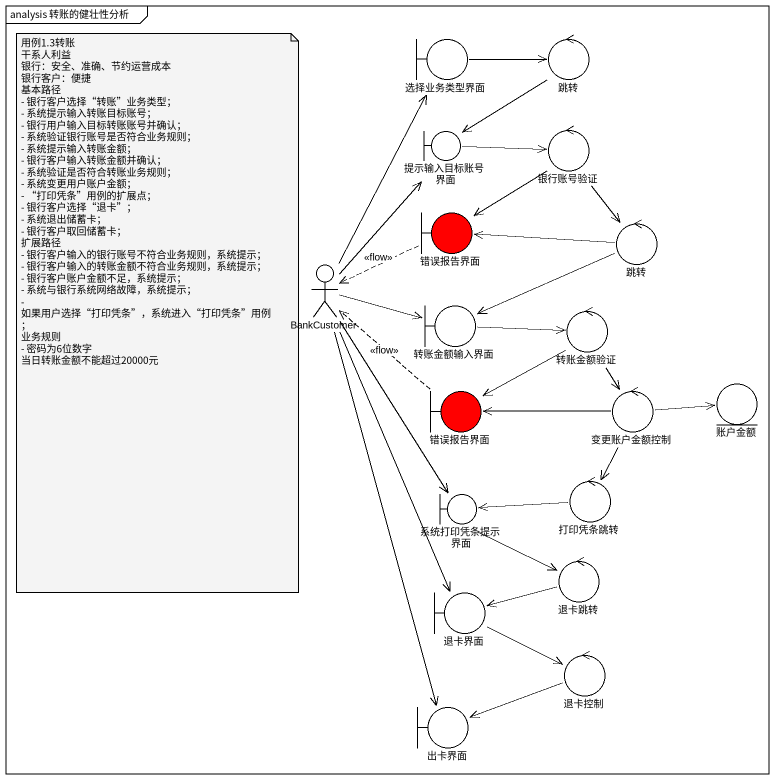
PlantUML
@startuml
mainframe analysis 转账的健壮性分析
boundary 选择业务类型界面
control 跳转
control 银行账号验证
boundary 提示输入目标账号界面
boundary 错误报告界面 #FF0000
control "跳转" as 跳转_2
actor BankCustomer
boundary 转账金额输入界面
control 转账金额验证
boundary "错误报告界面" as 错误报告界面_2 #FF0000
control 变更账户金额控制
entity 账户金额
boundary 系统打印凭条提示界面
control 打印凭条跳转
control 退卡跳转
boundary 退卡界面
control 退卡控制
boundary 出卡界面
选择业务类型界面 -right-> 跳转
跳转 --> 提示输入目标账号界面
银行账号验证 --> 错误报告界面
银行账号验证 --> 跳转_2
提示输入目标账号界面 -right-> 银行账号验证
错误报告界面 .left.> BankCustomer : <<flow>>
跳转_2 -left-> 错误报告界面
跳转_2 -left-> 转账金额输入界面
BankCustomer -up-> 选择业务类型界面
BankCustomer -up-> 提示输入目标账号界面
BankCustomer -right-> 转账金额输入界面
BankCustomer --> 系统打印凭条提示界面
BankCustomer --> 退卡界面
BankCustomer --> 出卡界面
转账金额输入界面 -right-> 转账金额验证
转账金额验证 --> 错误报告界面_2
转账金额验证 --> 变更账户金额控制
错误报告界面_2 .up.> BankCustomer : <<flow>>
变更账户金额控制 -left-> 错误报告界面_2
变更账户金额控制 -right-> 账户金额
变更账户金额控制 --> 打印凭条跳转
系统打印凭条提示界面 -right-> 退卡跳转
打印凭条跳转 -left-> 系统打印凭条提示界面
退卡跳转 -left-> 退卡界面
退卡界面 -right-> 退卡控制
退卡控制 -left-> 出卡界面
note as N1
  用例1.3转账
  干系人利益
  银行：安全、准确、节约运营成本
  银行客户：便捷
  基本路径
  - 银行客户选择“转账”业务类型；
  - 系统提示输入转账目标账号；
  - 银行用户输入目标转账账号并确认；
  - 系统验证银行账号是否符合业务规则；
  - 系统提示输入转账金额；
  - 银行客户输入转账金额并确认；
  - 系统验证是否符合转账业务规则；
  - 系统变更用户账户金额；
  - “打印凭条”用例的扩展点；
  - 银行客户选择“退卡”；
  - 系统退出储蓄卡；
  - 银行客户取回储蓄卡；
  扩展路径
  - 银行客户输入的银行账号不符合业务规则，系统提示；
  - 银行客户输入的转账金额不符合业务规则，系统提示；
  - 银行客户账户金额不足，系统提示；
  - 系统与银行系统网络故障，系统提示；
  - 如果用户选择“打印凭条”，系统进入“打印凭条”用例；
  业务规则
  - 密码为6位数字
  当日转账金额不能超过20000元
end note
@enduml
